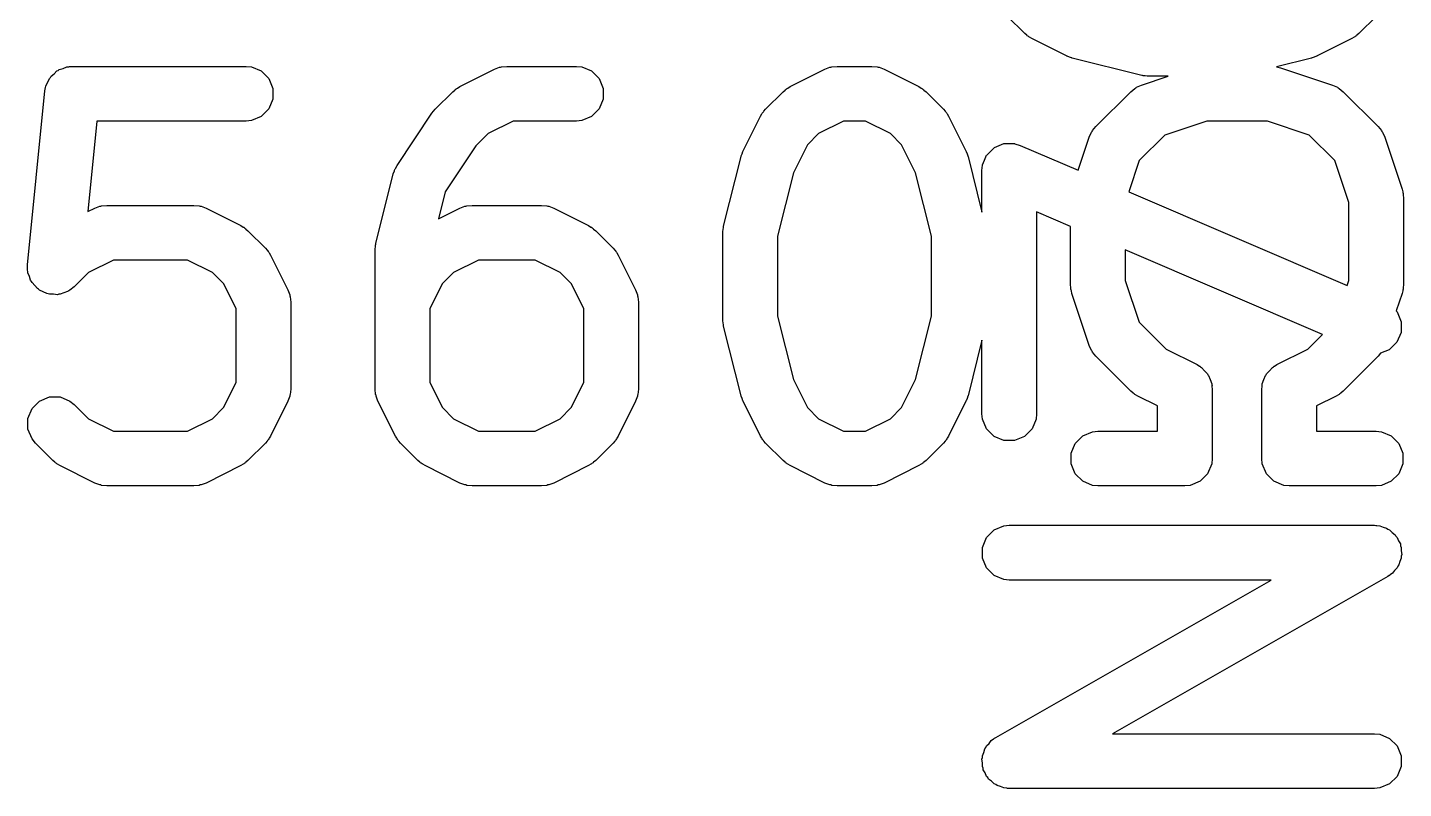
# Model space of a CAD drawing. Header units: millimetres. Extents: x 129 to 276, y -185 to -58.
# Drawn here: x 151.116 to 154.885, y -79.039 to -76.953 of the extents above; entities that cross this region are included whole.
import ezdxf

# ---------------------------------------------------------------- set-up
doc = ezdxf.new("R2010")
doc.units = ezdxf.units.MM
doc.layers.add('F.Fab', color=9, linetype='CONTINUOUS', true_color=0xafafaf)

msp = doc.modelspace()

# ---------------------------------------------------------------- linework, layer by layer
at = {"layer": 'F.Fab', "linetype": 'CONTINUOUS'}
for p, q in [((153.847024, -76.969699), (153.799405, -76.92208)), ((154.810232, -76.922081), (154.762612, -76.9697)), ((153.852773, -76.974417), (153.847024, -76.969699)), ((153.854073, -76.975916), (153.852773, -76.974417)), ((153.856332, -76.977337), (153.854073, -76.975916)), ((153.858389, -76.979026), (153.856332, -76.977337)), ((153.860216, -76.979783), (153.858389, -76.979026)), ((153.866516, -76.983748), (153.860216, -76.979783)), ((153.961754, -77.031367), (153.866516, -76.983748)), ((154.743121, -76.983748), (154.647883, -77.031367)), ((154.749417, -76.979784), (154.743121, -76.983748)), ((154.751247, -76.979027), (154.749417, -76.979784)), ((154.753305, -76.977337), (154.751247, -76.979027)), ((154.755564, -76.975916), (154.753305, -76.977337)), ((154.756863, -76.974417), (154.755564, -76.975916)), ((154.762612, -76.9697), (154.756863, -76.974417)), ((153.962823, -77.031776), (153.961754, -77.031367)), ((153.963259, -77.032099), (153.962823, -77.031776)), ((153.969395, -77.034291), (153.963259, -77.032099)), ((154.646378, -77.032099), (154.640232, -77.034294)), ((154.646813, -77.031776), (154.646378, -77.032099)), ((154.647883, -77.031367), (154.646813, -77.031776)), ((151.199915, -77.071013), (151.202839, -77.068622)), ((151.202839, -77.068622), (151.213336, -77.065454)), ((151.213336, -77.065454), (151.223463, -77.06126)), ((151.223463, -77.06126), (151.229068, -77.060707)), ((151.229068, -77.060707), (151.230855, -77.060169)), ((151.230855, -77.060169), (151.232683, -77.060351)), ((151.232683, -77.060351), (151.238095, -77.059819)), ((151.238095, -77.059819), (151.714285, -77.059819)), ((151.714285, -77.059819), (151.728917, -77.06126)), ((151.728917, -77.06126), (151.755953, -77.072459)), ((152.299792, -77.115356), (152.39503, -77.067737)), ((152.39503, -77.067737), (152.408761, -77.062482)), ((152.408761, -77.062482), (152.41145, -77.06229)), ((152.41145, -77.06229), (152.413939, -77.06126)), ((152.413939, -77.06126), (152.428571, -77.059819)), ((152.428571, -77.059819), (152.619047, -77.059819)), ((152.619047, -77.059819), (152.633679, -77.06126)), ((152.633679, -77.06126), (152.660715, -77.072459)), ((153.204554, -77.115356), (153.299792, -77.067737)), ((153.299792, -77.067737), (153.313523, -77.062482)), ((153.313523, -77.062482), (153.316212, -77.06229)), ((153.316212, -77.06229), (153.318701, -77.06126)), ((153.318701, -77.06126), (153.333333, -77.059819)), ((153.333333, -77.059819), (153.428571, -77.059819)), ((153.428571, -77.059819), (153.443203, -77.06126)), ((153.443203, -77.06126), (153.445692, -77.062291)), ((153.445692, -77.062291), (153.44838, -77.062482)), ((153.44838, -77.062482), (153.462112, -77.067737)), ((153.462112, -77.067737), (153.55735, -77.115356)), ((153.975485, -77.036622), (153.969395, -77.034291)), ((153.976025, -77.03666), (153.975485, -77.036622)), ((153.977105, -77.037046), (153.976025, -77.03666)), ((154.167581, -77.084665), (153.977105, -77.037046)), ((154.632532, -77.037046), (154.536458, -77.061064)), ((154.536458, -77.061064), (154.538441, -77.06126)), ((154.538441, -77.06126), (154.540272, -77.062018)), ((154.540272, -77.062018), (154.547526, -77.063668)), ((154.547526, -77.063668), (154.690383, -77.111287)), ((154.633611, -77.03666), (154.632532, -77.037046)), ((154.634151, -77.036622), (154.633611, -77.03666)), ((154.640232, -77.034294), (154.634151, -77.036622)), ((151.166357, -77.11294), (151.171539, -77.10328)), ((151.171539, -77.10328), (151.175735, -77.093151)), ((151.175735, -77.093151), (151.178406, -77.090479)), ((151.178406, -77.090479), (151.180191, -77.087153)), ((151.180191, -77.087153), (151.188673, -77.080212)), ((151.188673, -77.080212), (151.196427, -77.072459)), ((151.196427, -77.072459), (151.199915, -77.071013)), ((151.755953, -77.072459), (151.776645, -77.093151)), ((151.776645, -77.093151), (151.787844, -77.120187)), ((152.660715, -77.072459), (152.681407, -77.093151)), ((152.681407, -77.093151), (152.692606, -77.120187)), ((154.166759, -77.111287), (154.239907, -77.086904)), ((154.170117, -77.08504), (154.167581, -77.084665)), ((154.171139, -77.085463), (154.170117, -77.08504)), ((154.176651, -77.086005), (154.171139, -77.085463)), ((154.182125, -77.086815), (154.176651, -77.086005)), ((154.183217, -77.086652), (154.182125, -77.086815)), ((154.185771, -77.086904), (154.183217, -77.086652)), ((154.239907, -77.086904), (154.185771, -77.086904)), ((151.115848, -77.603546), (151.163467, -77.127356)), ((151.163467, -77.127356), (151.164536, -77.122023)), ((151.164536, -77.120187), (151.165249, -77.118464)), ((151.164536, -77.122023), (151.164536, -77.120187)), ((151.165249, -77.118464), (151.166357, -77.11294)), ((151.787844, -77.120187), (151.787844, -77.149451)), ((152.232681, -77.177024), (152.2803, -77.129405)), ((152.2803, -77.129405), (152.286049, -77.124686)), ((152.286049, -77.124686), (152.287349, -77.123188)), ((152.287349, -77.123188), (152.289608, -77.121766)), ((152.289608, -77.121766), (152.291665, -77.120078)), ((152.291665, -77.120078), (152.293492, -77.11932)), ((152.293492, -77.11932), (152.299792, -77.115356)), ((152.692606, -77.120187), (152.692606, -77.149451)), ((153.137443, -77.177024), (153.185062, -77.129405)), ((153.185062, -77.129405), (153.190811, -77.124686)), ((153.190811, -77.124686), (153.192111, -77.123188)), ((153.192111, -77.123188), (153.19437, -77.121766)), ((153.19437, -77.121766), (153.196427, -77.120078)), ((153.196427, -77.120078), (153.198254, -77.11932)), ((153.198254, -77.11932), (153.204554, -77.115356)), ((153.55735, -77.115356), (153.563649, -77.11932)), ((153.563649, -77.11932), (153.565477, -77.120078)), ((153.565477, -77.120078), (153.567533, -77.121766)), ((153.567533, -77.121766), (153.569793, -77.123188)), ((153.569793, -77.123188), (153.571092, -77.124686)), ((153.571092, -77.124686), (153.576842, -77.129405)), ((153.576842, -77.129405), (153.624461, -77.177024)), ((154.042205, -77.224643), (154.137443, -77.129405)), ((154.137443, -77.129405), (154.148808, -77.120077)), ((154.148808, -77.120077), (154.151298, -77.119045)), ((154.151298, -77.119045), (154.153333, -77.117281)), ((154.153333, -77.117281), (154.166759, -77.111287)), ((154.690383, -77.111287), (154.703808, -77.117281)), ((154.703808, -77.117281), (154.705843, -77.119046)), ((154.705843, -77.119046), (154.708334, -77.120078)), ((154.708334, -77.120078), (154.719699, -77.129405)), ((154.719699, -77.129405), (154.814937, -77.224643)), ((151.776645, -77.176487), (151.755953, -77.197179)), ((151.787844, -77.149451), (151.776645, -77.176487)), ((152.227842, -77.18292), (152.232626, -77.177079)), ((152.232626, -77.177079), (152.232647, -77.177064)), ((152.232647, -77.177064), (152.232681, -77.177024)), ((152.681407, -77.176487), (152.660715, -77.197179)), ((152.692606, -77.149451), (152.681407, -77.176487)), ((153.131226, -77.184073), (153.132724, -77.182773)), ((153.132724, -77.182773), (153.137443, -77.177024)), ((153.624461, -77.177024), (153.629179, -77.182773)), ((153.629179, -77.182773), (153.630678, -77.184073)), ((151.305969, -77.209819), (151.28115, -77.458009)), ((151.714285, -77.209819), (151.305969, -77.209819)), ((151.728917, -77.208378), (151.714285, -77.209819)), ((151.755953, -77.197179), (151.728917, -77.208378)), ((152.128072, -77.331311), (152.22331, -77.188454)), ((152.22331, -77.188454), (152.223344, -77.188411)), ((152.223344, -77.188411), (152.223354, -77.188389)), ((152.223354, -77.188389), (152.227842, -77.18292)), ((152.446276, -77.209819), (152.37776, -77.244077)), ((152.619047, -77.209819), (152.446276, -77.209819)), ((152.633679, -77.208378), (152.619047, -77.209819)), ((152.660715, -77.197179), (152.633679, -77.208378)), ((153.075775, -77.291754), (153.123394, -77.196516)), ((153.123394, -77.196516), (153.127358, -77.190216)), ((153.127358, -77.190216), (153.128116, -77.188389)), ((153.128116, -77.188389), (153.129804, -77.186332)), ((153.129804, -77.186332), (153.131226, -77.184073)), ((153.351038, -77.209819), (153.282522, -77.244077)), ((153.410866, -77.209819), (153.351038, -77.209819)), ((153.479382, -77.244077), (153.410866, -77.209819)), ((153.630678, -77.184073), (153.632099, -77.186332)), ((153.632099, -77.186332), (153.633788, -77.188389)), ((153.633788, -77.188389), (153.634545, -77.190216)), ((153.634545, -77.190216), (153.63851, -77.196516)), ((153.63851, -77.196516), (153.686129, -77.291754)), ((154.345503, -77.209819), (154.23099, -77.24799)), ((154.511639, -77.209819), (154.345503, -77.209819)), ((154.626152, -77.24799), (154.511639, -77.209819)), ((152.37776, -77.244077), (152.343998, -77.277838)), ((153.282522, -77.244077), (153.252115, -77.274484)), ((153.509789, -77.274484), (153.479382, -77.244077)), ((153.993854, -77.344655), (154.024087, -77.253959)), ((154.024087, -77.253959), (154.030081, -77.240534)), ((154.030081, -77.240534), (154.031846, -77.238498)), ((154.031846, -77.238498), (154.032878, -77.236008)), ((154.032878, -77.236008), (154.042205, -77.224643)), ((154.23099, -77.24799), (154.16079, -77.318189)), ((154.696352, -77.31819), (154.626152, -77.24799)), ((154.814937, -77.224643), (154.824265, -77.236008)), ((154.824265, -77.236008), (154.825296, -77.238498)), ((154.825296, -77.238498), (154.827061, -77.240533)), ((154.827061, -77.240533), (154.833055, -77.253959)), ((154.833055, -77.253959), (154.880674, -77.396815)), ((152.343998, -77.277838), (152.260086, -77.403707)), ((153.072847, -77.299404), (153.075043, -77.293259)), ((153.075043, -77.293259), (153.075365, -77.292823)), ((153.075365, -77.292823), (153.075775, -77.291754)), ((153.252115, -77.274484), (153.213621, -77.351471)), ((153.548282, -77.351471), (153.509789, -77.274484)), ((153.686129, -77.291754), (153.686538, -77.292823)), ((153.686538, -77.292823), (153.686861, -77.293259)), ((153.686861, -77.293259), (153.689053, -77.299395)), ((153.742971, -77.302813), (153.753131, -77.292897)), ((153.753131, -77.292897), (153.763151, -77.282878)), ((153.763151, -77.282878), (153.763581, -77.282699)), ((153.763581, -77.282699), (153.763915, -77.282374)), ((153.763915, -77.282374), (153.777097, -77.2771)), ((153.777097, -77.2771), (153.790187, -77.271679)), ((153.790187, -77.271679), (153.790653, -77.271679)), ((153.790653, -77.271679), (153.791085, -77.271506)), ((153.791085, -77.271506), (153.805265, -77.271679)), ((153.805265, -77.271679), (153.819451, -77.271679)), ((153.819451, -77.271679), (153.819881, -77.271857)), ((153.819881, -77.271857), (153.820346, -77.271863)), ((153.820346, -77.271863), (153.834363, -77.276302)), ((153.834363, -77.276302), (153.993854, -77.344655)), ((152.123765, -77.339389), (152.128072, -77.331311)), ((153.022477, -77.497581), (153.070096, -77.307105)), ((153.070096, -77.307105), (153.070481, -77.306025)), ((153.070481, -77.306025), (153.07052, -77.305486)), ((153.07052, -77.305486), (153.072847, -77.299404)), ((153.689053, -77.299395), (153.691384, -77.305485)), ((153.691384, -77.305485), (153.691422, -77.306025)), ((153.691422, -77.306025), (153.691808, -77.307105)), ((153.691808, -77.307105), (153.729819, -77.459149)), ((153.729819, -77.345238), (153.73126, -77.330606)), ((153.73126, -77.330606), (153.731438, -77.330175)), ((153.731438, -77.330175), (153.731444, -77.329711)), ((153.731444, -77.329711), (153.737032, -77.31667)), ((153.737032, -77.31667), (153.742459, -77.30357)), ((153.742459, -77.30357), (153.742787, -77.303241)), ((153.742787, -77.303241), (153.742971, -77.302813)), ((154.16079, -77.318189), (154.132203, -77.403947)), ((154.734523, -77.432703), (154.696352, -77.31819)), ((152.070096, -77.5452), (152.117715, -77.354724)), ((152.117715, -77.354724), (152.120795, -77.346101)), ((152.120795, -77.346101), (152.121155, -77.344285)), ((152.121155, -77.344285), (152.122033, -77.342637)), ((152.122033, -77.342637), (152.122662, -77.340878)), ((152.122662, -77.340878), (152.123765, -77.339389)), ((153.213621, -77.351471), (153.170238, -77.525005)), ((153.591666, -77.525005), (153.548282, -77.351471)), ((153.729819, -77.459149), (153.729819, -77.345238)), ((152.260086, -77.403707), (152.241562, -77.477804)), ((154.132203, -77.403947), (154.729965, -77.660131)), ((154.880674, -77.396815), (154.882323, -77.40407)), ((154.882323, -77.40407), (154.883082, -77.405901)), ((154.883082, -77.405901), (154.883343, -77.408554)), ((154.883343, -77.408554), (154.883934, -77.411152)), ((151.299792, -77.448689), (151.313523, -77.443434)), ((151.313523, -77.443434), (151.316212, -77.443242)), ((151.316212, -77.443242), (151.318701, -77.442212)), ((151.318701, -77.442212), (151.333333, -77.440771)), ((151.333333, -77.440771), (151.571428, -77.440771)), ((151.571428, -77.440771), (151.58606, -77.442212)), ((151.58606, -77.442212), (151.588549, -77.443243)), ((151.588549, -77.443243), (151.591237, -77.443434)), ((151.591237, -77.443434), (151.604969, -77.448689)), ((152.299792, -77.448689), (152.313523, -77.443434)), ((152.313523, -77.443434), (152.316212, -77.443242)), ((152.316212, -77.443242), (152.318701, -77.442212)), ((152.318701, -77.442212), (152.333333, -77.440771)), ((152.333333, -77.440771), (152.523809, -77.440771)), ((152.523809, -77.440771), (152.538441, -77.442212)), ((152.538441, -77.442212), (152.54093, -77.443243)), ((152.54093, -77.443243), (152.543618, -77.443434)), ((152.543618, -77.443434), (152.55735, -77.448689)), ((154.734523, -77.646458), (154.734523, -77.432703)), ((154.883934, -77.411152), (154.883793, -77.413126)), ((154.883793, -77.413126), (154.884523, -77.420533)), ((154.884523, -77.420533), (154.884523, -77.658628)), ((151.28115, -77.458009), (151.299792, -77.448689)), ((151.604969, -77.448689), (151.700207, -77.496308)), ((152.241562, -77.477804), (152.299792, -77.448689)), ((152.55735, -77.448689), (152.652588, -77.496308)), ((153.972619, -77.498749), (153.879819, -77.458978)), ((153.879819, -77.458978), (153.879819, -78.011904)), ((151.700207, -77.496308), (151.706506, -77.500272)), ((151.706506, -77.500272), (151.708334, -77.50103)), ((151.708334, -77.50103), (151.71039, -77.502718)), ((151.71039, -77.502718), (151.71265, -77.50414)), ((151.71265, -77.50414), (151.713949, -77.505638)), ((151.713949, -77.505638), (151.719699, -77.510357)), ((151.719699, -77.510357), (151.767318, -77.557976)), ((152.652588, -77.496308), (152.658887, -77.500272)), ((152.658887, -77.500272), (152.660715, -77.50103)), ((152.660715, -77.50103), (152.662771, -77.502718)), ((152.662771, -77.502718), (152.665031, -77.50414)), ((152.665031, -77.50414), (152.66633, -77.505638)), ((152.66633, -77.505638), (152.67208, -77.510357)), ((152.67208, -77.510357), (152.719699, -77.557976)), ((153.020238, -77.515771), (153.020489, -77.513217)), ((153.020238, -77.753866), (153.020238, -77.515771)), ((153.020327, -77.512125), (153.021136, -77.506651)), ((153.020489, -77.513217), (153.020327, -77.512125)), ((153.021136, -77.506651), (153.021679, -77.501139)), ((153.021679, -77.501139), (153.022101, -77.500117)), ((153.022101, -77.500117), (153.022477, -77.497581)), ((153.972619, -77.658628), (153.972619, -77.498749)), ((151.767318, -77.557976), (151.772036, -77.563725)), ((152.067946, -77.559744), (152.068755, -77.55427)), ((152.068108, -77.560836), (152.067946, -77.559744)), ((152.068755, -77.55427), (152.069298, -77.548758)), ((152.069298, -77.548758), (152.06972, -77.547736)), ((152.06972, -77.547736), (152.070096, -77.5452)), ((152.719699, -77.557976), (152.724417, -77.563725)), ((153.170238, -77.525005), (153.170238, -77.744632)), ((153.591666, -77.744632), (153.591666, -77.525005)), ((151.351038, -77.590771), (151.282522, -77.625029)), ((151.553723, -77.590771), (151.351038, -77.590771)), ((151.622239, -77.625029), (151.553723, -77.590771)), ((151.772036, -77.563725), (151.773535, -77.565025)), ((151.773535, -77.565025), (151.774956, -77.567284)), ((151.774956, -77.567284), (151.776645, -77.569341)), ((151.776645, -77.569341), (151.777402, -77.571168)), ((151.777402, -77.571168), (151.781367, -77.577468)), ((151.781367, -77.577468), (151.828986, -77.672706)), ((152.067857, -77.56339), (152.068108, -77.560836)), ((152.067857, -77.944342), (152.067857, -77.56339)), ((152.351038, -77.590771), (152.282522, -77.625029)), ((152.506104, -77.590771), (152.351038, -77.590771)), ((152.57462, -77.625029), (152.506104, -77.590771)), ((152.724417, -77.563725), (152.725916, -77.565025)), ((152.725916, -77.565025), (152.727337, -77.567284)), ((152.727337, -77.567284), (152.729026, -77.569341)), ((152.729026, -77.569341), (152.729783, -77.571168)), ((152.729783, -77.571168), (152.733748, -77.577468)), ((152.733748, -77.577468), (152.781367, -77.672706)), ((154.662787, -77.794535), (154.122619, -77.563035)), ((154.122619, -77.563035), (154.122619, -77.646457)), ((151.115826, -77.618249), (151.115848, -77.603546)), ((151.116917, -77.621864), (151.115826, -77.618249)), ((151.116917, -77.62564), (151.116917, -77.621864)), ((151.121111, -77.635765), (151.116917, -77.62564)), ((151.282522, -77.625029), (151.243509, -77.664042)), ((151.652646, -77.655436), (151.622239, -77.625029)), ((152.282522, -77.625029), (152.252115, -77.655436)), ((152.605027, -77.655436), (152.57462, -77.625029)), ((151.124279, -77.646265), (151.121111, -77.635765)), ((151.12667, -77.649188), (151.124279, -77.646265)), ((151.128116, -77.652677), (151.12667, -77.649188)), ((151.135869, -77.66043), (151.128116, -77.652677)), ((151.14281, -77.668913), (151.135869, -77.66043)), ((151.146136, -77.670697), (151.14281, -77.668913)), ((151.148808, -77.673369), (151.146136, -77.670697)), ((151.243509, -77.664042), (151.232144, -77.673369)), ((151.686904, -77.723952), (151.652646, -77.655436)), ((151.828986, -77.672706), (151.834241, -77.686437)), ((152.252115, -77.655436), (152.217857, -77.723952)), ((152.639285, -77.723952), (152.605027, -77.655436)), ((152.781367, -77.672706), (152.786622, -77.686437)), ((153.973348, -77.666033), (153.972619, -77.658628)), ((153.973208, -77.668008), (153.973348, -77.666033)), ((153.973798, -77.670605), (153.973208, -77.668008)), ((153.97406, -77.67326), (153.973798, -77.670605)), ((154.122619, -77.646457), (154.16079, -77.760971)), ((154.729965, -77.660131), (154.734523, -77.646458)), ((154.883343, -77.670606), (154.883082, -77.67326)), ((154.883934, -77.668009), (154.883343, -77.670606)), ((154.884523, -77.658628), (154.883793, -77.666034)), ((154.883793, -77.666034), (154.883934, -77.668009)), ((151.158935, -77.677564), (151.148808, -77.673369)), ((151.168597, -77.682747), (151.158935, -77.677564)), ((151.172356, -77.683122), (151.168597, -77.682747)), ((151.175845, -77.684568), (151.172356, -77.683122)), ((151.186806, -77.684568), (151.175845, -77.684568)), ((151.197716, -77.685659), (151.186806, -77.684568)), ((151.201332, -77.684568), (151.197716, -77.685659)), ((151.205107, -77.684568), (151.201332, -77.684568)), ((151.215232, -77.680373), (151.205107, -77.684568)), ((151.225732, -77.677206), (151.215232, -77.680373)), ((151.228655, -77.674814), (151.225732, -77.677206)), ((151.232144, -77.673369), (151.228655, -77.674814)), ((151.834241, -77.686437), (151.834432, -77.689126)), ((151.834432, -77.689126), (151.835463, -77.691615)), ((151.835463, -77.691615), (151.836904, -77.706247)), ((151.836904, -77.706247), (151.836904, -77.944342)), ((152.786622, -77.686437), (152.786813, -77.689126)), ((152.786813, -77.689126), (152.787844, -77.691615)), ((152.787844, -77.691615), (152.789285, -77.706247)), ((152.789285, -77.706247), (152.789285, -77.944342)), ((153.974818, -77.675091), (153.97406, -77.67326)), ((153.976468, -77.682345), (153.974818, -77.675091)), ((154.024087, -77.825202), (153.976468, -77.682345)), ((154.880674, -77.682346), (154.864803, -77.729955)), ((154.882323, -77.67509), (154.880674, -77.682346)), ((154.883082, -77.67326), (154.882323, -77.67509)), ((151.686904, -77.926637), (151.686904, -77.723952)), ((152.217857, -77.723952), (152.217857, -77.926637)), ((152.639285, -77.926637), (152.639285, -77.723952)), ((153.170238, -77.744632), (153.213621, -77.918166)), ((153.548282, -77.918166), (153.591666, -77.744632)), ((154.864803, -77.729955), (154.867682, -77.732905)), ((154.867682, -77.732905), (154.87855, -77.760075)), ((153.020489, -77.756419), (153.020238, -77.753866)), ((153.020327, -77.757512), (153.020489, -77.756419)), ((153.021136, -77.762985), (153.020327, -77.757512)), ((153.021679, -77.768498), (153.021136, -77.762985)), ((153.022101, -77.769519), (153.021679, -77.768498)), ((153.022477, -77.772056), (153.022101, -77.769519)), ((153.070096, -77.962532), (153.022477, -77.772056)), ((154.16079, -77.760971), (154.234903, -77.835084)), ((154.87855, -77.760075), (154.878194, -77.789336)), ((153.729819, -77.810488), (153.691808, -77.962532)), ((153.729819, -78.011904), (153.729819, -77.810488)), ((154.622239, -77.835084), (154.662787, -77.794535)), ((154.866666, -77.816234), (154.845723, -77.836673)), ((154.878194, -77.789336), (154.866666, -77.816234)), ((154.030081, -77.838627), (154.024087, -77.825202)), ((154.031846, -77.840662), (154.030081, -77.838627)), ((154.032878, -77.843153), (154.031846, -77.840662)), ((154.042205, -77.854518), (154.032878, -77.843153)), ((154.137443, -77.949756), (154.042205, -77.854518)), ((154.234903, -77.835084), (154.319255, -77.87726)), ((154.537887, -77.87726), (154.622239, -77.835084)), ((154.814937, -77.854518), (154.719699, -77.949756)), ((154.821695, -77.846284), (154.814937, -77.854518)), ((154.845723, -77.836673), (154.821695, -77.846284)), ((154.319255, -77.87726), (154.325554, -77.881224)), ((154.325554, -77.881224), (154.327382, -77.881982)), ((154.327382, -77.881982), (154.328443, -77.883043)), ((154.328443, -77.883043), (154.331698, -77.885092)), ((154.331698, -77.885092), (154.339576, -77.894176)), ((154.339576, -77.894176), (154.348074, -77.902674)), ((154.509068, -77.902674), (154.517565, -77.894176)), ((154.517565, -77.894176), (154.525444, -77.885092)), ((154.525444, -77.885092), (154.528698, -77.883043)), ((154.528698, -77.883043), (154.52976, -77.881982)), ((154.52976, -77.881982), (154.531587, -77.881224)), ((154.531587, -77.881224), (154.537887, -77.87726)), ((151.652645, -77.995153), (151.686904, -77.926637)), ((152.217857, -77.926637), (152.252115, -77.995153)), ((152.605026, -77.995153), (152.639285, -77.926637)), ((153.213621, -77.918166), (153.252115, -77.995153)), ((153.509788, -77.995153), (153.548282, -77.918166)), ((154.348074, -77.902674), (154.349105, -77.905164)), ((154.349105, -77.905164), (154.350871, -77.9072)), ((154.350871, -77.9072), (154.354671, -77.918602)), ((154.354671, -77.918602), (154.359273, -77.92971)), ((154.359273, -77.92971), (154.359649, -77.933535)), ((154.359649, -77.933535), (154.360125, -77.934961)), ((154.360125, -77.934961), (154.359984, -77.936936)), ((154.497017, -77.934961), (154.497492, -77.933535)), ((154.497157, -77.936936), (154.497017, -77.934961)), ((154.497492, -77.933535), (154.497869, -77.92971)), ((154.497869, -77.92971), (154.50247, -77.918602)), ((154.50247, -77.918602), (154.506271, -77.9072)), ((154.506271, -77.9072), (154.508036, -77.905164)), ((154.508036, -77.905164), (154.509068, -77.902674)), ((151.148809, -77.977219), (151.175845, -77.966021)), ((151.175845, -77.966021), (151.205108, -77.966021)), ((151.205108, -77.966021), (151.232144, -77.97722)), ((151.834241, -77.964152), (151.828986, -77.977883)), ((151.834432, -77.961462), (151.834241, -77.964152)), ((151.835463, -77.958974), (151.834432, -77.961462)), ((151.836904, -77.944342), (151.835463, -77.958974)), ((152.069298, -77.958974), (152.067857, -77.944342)), ((152.070329, -77.961463), (152.069298, -77.958974)), ((152.07052, -77.964151), (152.070329, -77.961463)), ((152.075775, -77.977883), (152.07052, -77.964151)), ((152.786622, -77.964152), (152.781367, -77.977883)), ((152.786813, -77.961462), (152.786622, -77.964152)), ((152.787844, -77.958974), (152.786813, -77.961462)), ((152.789285, -77.944342), (152.787844, -77.958974)), ((153.070481, -77.963611), (153.070096, -77.962532)), ((153.07052, -77.964151), (153.070481, -77.963611)), ((153.072847, -77.970232), (153.07052, -77.964151)), ((153.075043, -77.976378), (153.072847, -77.970232)), ((153.689053, -77.970241), (153.686861, -77.976378)), ((153.691384, -77.964152), (153.689053, -77.970241)), ((153.691422, -77.963611), (153.691384, -77.964152)), ((153.691808, -77.962532), (153.691422, -77.963611)), ((154.143193, -77.954476), (154.137443, -77.949756)), ((154.144492, -77.955973), (154.143193, -77.954476)), ((154.146746, -77.957392), (154.144492, -77.955973)), ((154.148808, -77.959084), (154.146746, -77.957392)), ((154.15064, -77.959842), (154.148808, -77.959084)), ((154.156935, -77.963805), (154.15064, -77.959842)), ((154.210714, -77.990694), (154.156935, -77.963805)), ((154.359984, -77.936936), (154.360714, -77.944342)), ((154.360714, -77.944342), (154.360714, -78.134819)), ((154.496428, -77.944342), (154.497157, -77.936936)), ((154.496428, -78.134819), (154.496428, -77.944342)), ((154.700207, -77.963805), (154.646428, -77.990694)), ((154.706506, -77.95984), (154.700207, -77.963805)), ((154.708334, -77.959083), (154.706506, -77.95984)), ((154.71039, -77.957394), (154.708334, -77.959083)), ((154.71265, -77.955973), (154.71039, -77.957394)), ((154.713949, -77.954474), (154.71265, -77.955973)), ((154.719699, -77.949756), (154.713949, -77.954474)), ((151.116917, -78.024948), (151.128116, -77.997912)), ((151.128116, -77.997912), (151.148809, -77.977219)), ((151.232144, -77.97722), (151.24351, -77.986548)), ((151.24351, -77.986548), (151.282522, -78.025561)), ((151.622238, -78.025561), (151.652645, -77.995153)), ((151.828986, -77.977883), (151.781367, -78.073121)), ((152.123394, -78.073121), (152.075775, -77.977883)), ((152.252115, -77.995153), (152.282522, -78.025561)), ((152.574619, -78.025561), (152.605026, -77.995153)), ((152.781367, -77.977883), (152.733748, -78.073121)), ((153.075365, -77.976813), (153.075043, -77.976378)), ((153.075775, -77.977883), (153.075365, -77.976813)), ((153.123394, -78.073121), (153.075775, -77.977883)), ((153.252115, -77.995153), (153.282522, -78.025561)), ((153.479381, -78.025561), (153.509788, -77.995153)), ((153.686129, -77.977883), (153.63851, -78.073121)), ((153.686538, -77.976813), (153.686129, -77.977883)), ((153.686861, -77.976378), (153.686538, -77.976813)), ((153.73126, -78.026536), (153.729819, -78.011904)), ((153.879819, -78.011904), (153.878378, -78.026536)), ((154.210714, -78.059819), (154.210714, -77.990694)), ((154.646428, -77.990694), (154.646428, -78.059819)), ((151.116917, -78.054211), (151.116917, -78.024948)), ((151.282522, -78.025561), (151.351038, -78.059819)), ((151.553723, -78.059819), (151.622238, -78.025561)), ((152.282522, -78.025561), (152.351038, -78.059819)), ((152.506104, -78.059819), (152.574619, -78.025561)), ((153.282522, -78.025561), (153.351038, -78.059819)), ((153.410866, -78.059819), (153.479381, -78.025561)), ((153.742459, -78.053572), (153.73126, -78.026536)), ((153.878378, -78.026536), (153.867179, -78.053572)), ((151.128115, -78.081247), (151.116917, -78.054211)), ((151.137442, -78.092612), (151.128115, -78.081247)), ((151.351038, -78.059819), (151.553723, -78.059819)), ((151.772036, -78.086863), (151.767318, -78.092613)), ((151.773535, -78.085564), (151.772036, -78.086863)), ((151.774956, -78.083305), (151.773535, -78.085564)), ((151.776646, -78.081247), (151.774956, -78.083305)), ((151.777403, -78.079417), (151.776646, -78.081247)), ((151.781367, -78.073121), (151.777403, -78.079417)), ((152.127357, -78.079417), (152.123394, -78.073121)), ((152.128115, -78.081247), (152.127357, -78.079417)), ((152.129804, -78.083305), (152.128115, -78.081247)), ((152.131226, -78.085564), (152.129804, -78.083305)), ((152.132724, -78.086863), (152.131226, -78.085564)), ((152.137442, -78.092612), (152.132724, -78.086863)), ((152.351038, -78.059819), (152.506104, -78.059819)), ((152.724417, -78.086863), (152.719699, -78.092613)), ((152.725916, -78.085564), (152.724417, -78.086863)), ((152.727337, -78.083305), (152.725916, -78.085564)), ((152.729027, -78.081247), (152.727337, -78.083305)), ((152.729784, -78.079417), (152.729027, -78.081247)), ((152.733748, -78.073121), (152.729784, -78.079417)), ((153.127357, -78.079417), (153.123394, -78.073121)), ((153.128115, -78.081247), (153.127357, -78.079417)), ((153.129804, -78.083305), (153.128115, -78.081247)), ((153.131226, -78.085564), (153.129804, -78.083305)), ((153.132724, -78.086863), (153.131226, -78.085564)), ((153.137442, -78.092612), (153.132724, -78.086863)), ((153.351038, -78.059819), (153.410866, -78.059819)), ((153.629179, -78.086863), (153.624461, -78.092613)), ((153.630678, -78.085564), (153.629179, -78.086863)), ((153.632099, -78.083305), (153.630678, -78.085564)), ((153.633789, -78.081247), (153.632099, -78.083305)), ((153.634546, -78.079417), (153.633789, -78.081247)), ((153.63851, -78.073121), (153.634546, -78.079417)), ((153.763151, -78.074264), (153.742459, -78.053572)), ((153.790187, -78.085463), (153.763151, -78.074264)), ((153.819451, -78.085463), (153.790187, -78.085463)), ((153.846487, -78.074264), (153.819451, -78.085463)), ((153.867179, -78.053572), (153.846487, -78.074264)), ((153.985259, -78.093151), (154.005951, -78.072459)), ((154.005951, -78.072459), (154.032987, -78.06126)), ((154.032987, -78.06126), (154.047619, -78.059819)), ((154.047619, -78.059819), (154.210714, -78.059819)), ((154.646428, -78.059819), (154.809523, -78.059819)), ((154.809523, -78.059819), (154.824155, -78.06126)), ((154.824155, -78.06126), (154.851191, -78.072459)), ((154.851191, -78.072459), (154.871883, -78.093151)), ((151.185061, -78.140232), (151.137442, -78.092612)), ((151.767318, -78.092613), (151.7197, -78.140232)), ((152.185061, -78.140232), (152.137442, -78.092612)), ((152.719699, -78.092613), (152.672081, -78.140232)), ((153.185061, -78.140232), (153.137442, -78.092612)), ((153.624461, -78.092613), (153.576843, -78.140232)), ((153.97406, -78.120187), (153.985259, -78.093151)), ((153.97406, -78.149451), (153.97406, -78.120187)), ((154.871883, -78.093151), (154.883082, -78.120187)), ((154.883082, -78.120187), (154.883082, -78.149451)), ((151.19081, -78.14495), (151.185061, -78.140232)), ((151.192111, -78.14645), (151.19081, -78.14495)), ((151.19437, -78.147872), (151.192111, -78.14645)), ((151.196427, -78.14956), (151.19437, -78.147872)), ((151.198254, -78.150317), (151.196427, -78.14956)), ((151.204554, -78.154282), (151.198254, -78.150317)), ((151.299792, -78.201901), (151.204554, -78.154282)), ((151.700207, -78.154282), (151.604969, -78.201901)), ((151.706506, -78.150317), (151.700207, -78.154282)), ((151.708334, -78.14956), (151.706506, -78.150317)), ((151.71039, -78.147872), (151.708334, -78.14956)), ((151.71265, -78.14645), (151.71039, -78.147872)), ((151.71395, -78.14495), (151.71265, -78.14645)), ((151.7197, -78.140232), (151.71395, -78.14495)), ((152.19081, -78.14495), (152.185061, -78.140232)), ((152.192111, -78.14645), (152.19081, -78.14495)), ((152.19437, -78.147872), (152.192111, -78.14645)), ((152.196427, -78.14956), (152.19437, -78.147872)), ((152.198254, -78.150317), (152.196427, -78.14956)), ((152.204554, -78.154282), (152.198254, -78.150317)), ((152.299792, -78.201901), (152.204554, -78.154282)), ((152.652588, -78.154282), (152.55735, -78.201901)), ((152.658887, -78.150317), (152.652588, -78.154282)), ((152.660715, -78.14956), (152.658887, -78.150317)), ((152.662771, -78.147872), (152.660715, -78.14956)), ((152.665031, -78.14645), (152.662771, -78.147872)), ((152.666331, -78.14495), (152.665031, -78.14645)), ((152.672081, -78.140232), (152.666331, -78.14495)), ((153.19081, -78.14495), (153.185061, -78.140232)), ((153.192111, -78.14645), (153.19081, -78.14495)), ((153.19437, -78.147872), (153.192111, -78.14645)), ((153.196427, -78.14956), (153.19437, -78.147872)), ((153.198254, -78.150317), (153.196427, -78.14956)), ((153.204554, -78.154282), (153.198254, -78.150317)), ((153.299792, -78.201901), (153.204554, -78.154282)), ((153.55735, -78.154282), (153.462112, -78.201901)), ((153.563649, -78.150317), (153.55735, -78.154282)), ((153.565477, -78.14956), (153.563649, -78.150317)), ((153.567533, -78.147872), (153.565477, -78.14956)), ((153.569793, -78.14645), (153.567533, -78.147872)), ((153.571093, -78.14495), (153.569793, -78.14645)), ((153.576843, -78.140232), (153.571093, -78.14495)), ((153.985259, -78.176487), (153.97406, -78.149451)), ((154.359273, -78.149451), (154.348074, -78.176487)), ((154.360714, -78.134819), (154.359273, -78.149451)), ((154.497869, -78.149451), (154.496428, -78.134819)), ((154.509068, -78.176487), (154.497869, -78.149451)), ((154.883082, -78.149451), (154.871883, -78.176487)), ((154.005951, -78.197179), (153.985259, -78.176487)), ((154.032987, -78.208378), (154.005951, -78.197179)), ((154.327382, -78.197179), (154.300346, -78.208378)), ((154.348074, -78.176487), (154.327382, -78.197179)), ((154.52976, -78.197179), (154.509068, -78.176487)), ((154.556796, -78.208378), (154.52976, -78.197179)), ((154.851191, -78.197179), (154.824155, -78.208378)), ((154.871883, -78.176487), (154.851191, -78.197179)), ((151.313523, -78.207156), (151.299792, -78.201901)), ((151.316212, -78.207347), (151.313523, -78.207156)), ((151.318701, -78.208378), (151.316212, -78.207347)), ((151.333333, -78.209819), (151.318701, -78.208378)), ((151.571428, -78.209819), (151.333333, -78.209819)), ((151.58606, -78.208378), (151.571428, -78.209819)), ((151.588549, -78.207346), (151.58606, -78.208378)), ((151.591237, -78.207156), (151.588549, -78.207346)), ((151.604969, -78.201901), (151.591237, -78.207156)), ((152.313523, -78.207156), (152.299792, -78.201901)), ((152.316212, -78.207347), (152.313523, -78.207156)), ((152.318701, -78.208378), (152.316212, -78.207347)), ((152.333333, -78.209819), (152.318701, -78.208378)), ((152.523809, -78.209819), (152.333333, -78.209819)), ((152.538441, -78.208378), (152.523809, -78.209819)), ((152.54093, -78.207346), (152.538441, -78.208378)), ((152.543618, -78.207156), (152.54093, -78.207346)), ((152.55735, -78.201901), (152.543618, -78.207156)), ((153.313523, -78.207156), (153.299792, -78.201901)), ((153.316212, -78.207347), (153.313523, -78.207156)), ((153.318701, -78.208378), (153.316212, -78.207347)), ((153.333333, -78.209819), (153.318701, -78.208378)), ((153.428571, -78.209819), (153.333333, -78.209819)), ((153.443203, -78.208378), (153.428571, -78.209819)), ((153.445692, -78.207346), (153.443203, -78.208378)), ((153.44838, -78.207156), (153.445692, -78.207346)), ((153.462112, -78.201901), (153.44838, -78.207156)), ((154.047619, -78.209819), (154.032987, -78.208378)), ((154.285714, -78.209819), (154.047619, -78.209819)), ((154.300346, -78.208378), (154.285714, -78.209819)), ((154.571428, -78.209819), (154.556796, -78.208378)), ((154.809523, -78.209819), (154.571428, -78.209819)), ((154.824155, -78.208378), (154.809523, -78.209819)), ((153.73126, -78.378225), (153.742459, -78.351189)), ((153.742459, -78.351189), (153.763151, -78.330497)), ((153.763151, -78.330497), (153.790187, -78.319298)), ((153.790187, -78.319298), (153.804819, -78.317857)), ((153.804819, -78.317857), (154.804819, -78.317857)), ((154.804819, -78.317857), (154.808582, -78.318227)), ((154.808582, -78.318227), (154.810058, -78.31804)), ((154.810058, -78.31804), (154.811968, -78.318561)), ((154.811968, -78.318561), (154.819451, -78.319298)), ((154.819451, -78.319298), (154.828666, -78.323115)), ((154.828666, -78.323115), (154.83829, -78.32574)), ((154.83829, -78.32574), (154.84207, -78.328667)), ((154.84207, -78.328667), (154.846487, -78.330497)), ((154.846487, -78.330497), (154.853537, -78.337547)), ((154.853537, -78.337547), (154.861427, -78.343657)), ((154.861427, -78.343657), (154.8638, -78.34781)), ((154.8638, -78.34781), (154.867179, -78.351189)), ((154.867179, -78.351189), (154.870995, -78.360401)), ((153.73126, -78.407489), (153.73126, -78.378225)), ((154.870995, -78.360401), (154.875946, -78.369066)), ((154.875946, -78.369066), (154.876548, -78.373809)), ((154.876548, -78.373809), (154.878378, -78.378225)), ((154.878378, -78.378225), (154.878378, -78.388199)), ((154.878378, -78.388199), (154.879636, -78.398096)), ((153.742459, -78.434525), (153.73126, -78.407489)), ((154.871936, -78.426327), (154.869009, -78.430106)), ((154.87456, -78.416705), (154.871936, -78.426327)), ((154.878378, -78.407489), (154.87456, -78.416705)), ((154.879636, -78.398096), (154.878378, -78.402708)), ((154.878378, -78.402708), (154.878378, -78.407489)), ((153.763151, -78.455217), (153.742459, -78.434525)), ((153.790187, -78.466416), (153.763151, -78.455217)), ((154.84203, -78.457975), (154.087236, -78.889285)), ((154.845114, -78.455785), (154.84203, -78.457975)), ((154.846487, -78.455217), (154.845114, -78.455785)), ((154.847884, -78.453819), (154.846487, -78.455217)), ((154.854019, -78.449465), (154.847884, -78.453819)), ((154.860127, -78.441576), (154.854019, -78.449465)), ((154.867179, -78.434525), (154.860127, -78.441576)), ((154.869009, -78.430106), (154.867179, -78.434525)), ((153.767609, -78.899167), (154.522402, -78.467857)), ((153.804819, -78.467857), (153.790187, -78.466416)), ((154.522402, -78.467857), (153.804819, -78.467857)), ((153.742459, -78.922617), (153.749509, -78.915566)), ((153.749509, -78.915566), (153.755619, -78.907677)), ((153.755619, -78.907677), (153.761751, -78.903324)), ((153.761751, -78.903324), (153.763151, -78.901925)), ((153.763151, -78.901925), (153.764525, -78.901355)), ((153.764525, -78.901355), (153.767609, -78.899167)), ((154.087236, -78.889285), (154.804819, -78.889285)), ((154.804819, -78.889285), (154.819451, -78.890726)), ((154.819451, -78.890726), (154.846487, -78.901925)), ((154.846487, -78.901925), (154.867179, -78.922617)), ((153.73126, -78.949653), (153.735077, -78.940437)), ((153.73126, -78.954433), (153.73126, -78.949653)), ((153.735077, -78.940437), (153.737702, -78.930814)), ((153.737702, -78.930814), (153.740629, -78.927033)), ((153.740629, -78.927033), (153.742459, -78.922617)), ((154.867179, -78.922617), (154.878378, -78.949653)), ((154.878378, -78.949653), (154.878378, -78.978917)), ((153.730002, -78.959046), (153.73126, -78.954433)), ((153.73126, -78.968942), (153.730002, -78.959046)), ((153.73126, -78.978917), (153.73126, -78.968942)), ((153.733089, -78.983332), (153.73126, -78.978917)), ((153.733692, -78.988076), (153.733089, -78.983332)), ((153.738642, -78.99674), (153.733692, -78.988076)), ((154.878378, -78.978917), (154.867179, -79.005953)), ((153.742459, -79.005953), (153.738642, -78.99674)), ((153.745837, -79.009331), (153.742459, -79.005953)), ((153.748211, -79.013485), (153.745837, -79.009331)), ((153.7561, -79.019594), (153.748211, -79.013485)), ((153.763151, -79.026645), (153.7561, -79.019594)), ((153.767567, -79.028474), (153.763151, -79.026645)), ((153.771348, -79.031402), (153.767567, -79.028474)), ((154.846487, -79.026645), (154.819451, -79.037844)), ((154.867179, -79.005953), (154.846487, -79.026645)), ((153.780971, -79.034026), (153.771348, -79.031402)), ((153.790187, -79.037844), (153.780971, -79.034026)), ((153.797669, -79.03858), (153.790187, -79.037844)), ((153.79958, -79.039102), (153.797669, -79.03858)), ((153.801055, -79.038914), (153.79958, -79.039102)), ((153.804819, -79.039285), (153.801055, -79.038914)), ((154.804819, -79.039285), (153.804819, -79.039285)), ((154.819451, -79.037844), (154.804819, -79.039285))]:
    msp.add_line(p, q, dxfattribs=at)

doc.saveas('drawing.dxf')
